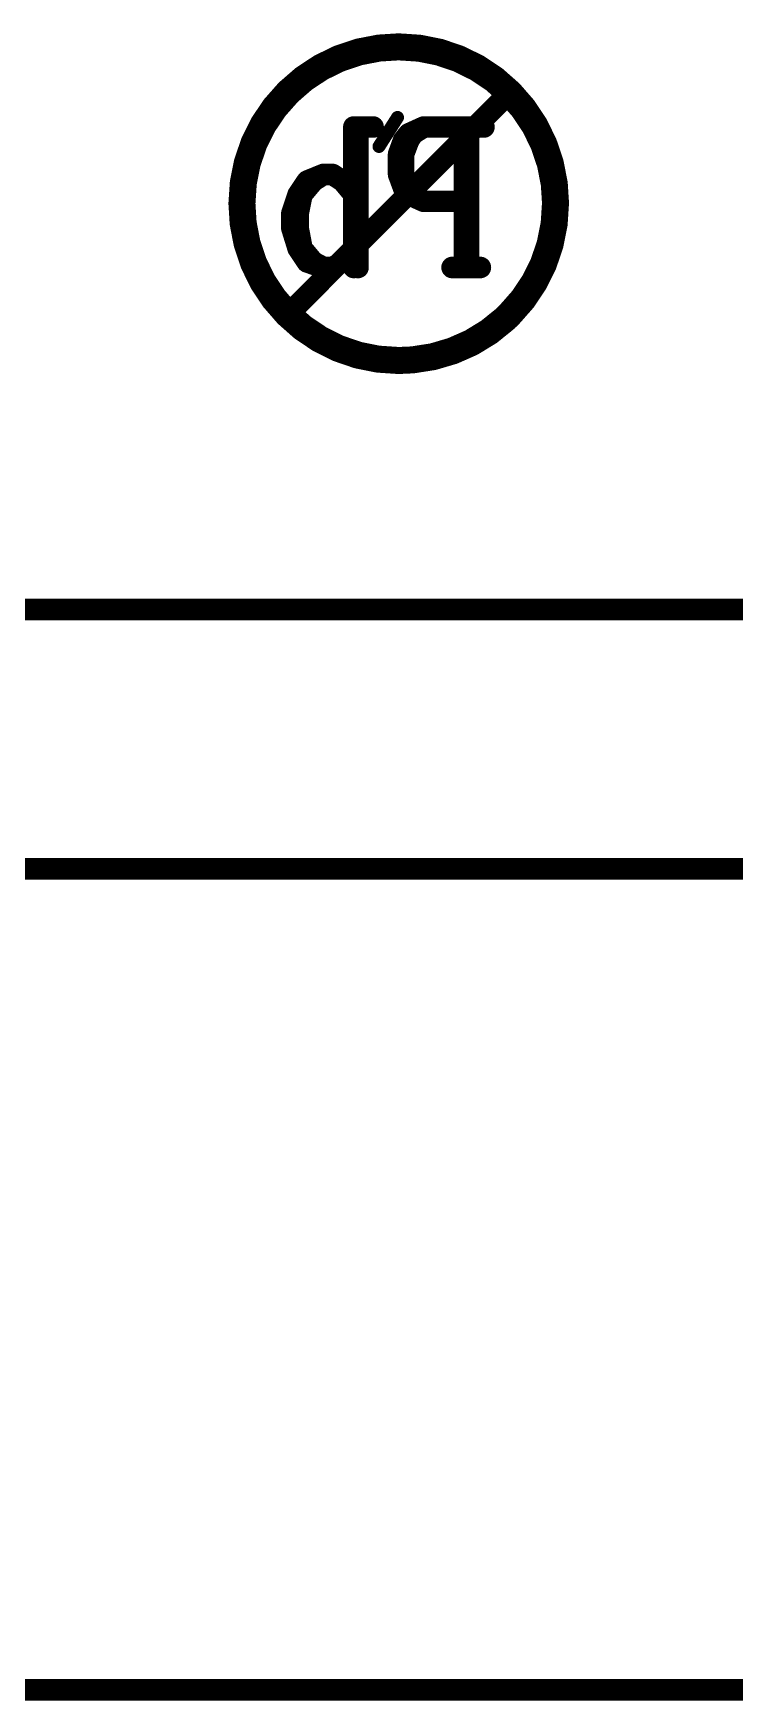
# Model space of a CAD drawing. Header units: inches. Extents: x -10 to 237, y -10 to 218.
# Drawn here: x 182.38 to 188.87, y -10.1 to 5.33 of the extents above; entities that cross this region are included whole.
import ezdxf

# ---------------------------------------------------------------- set-up
doc = ezdxf.new("R2010")
doc.units = ezdxf.units.IN
doc.header["$MEASUREMENT"] = 0
doc.layers.get('0').update_dxf_attribs({"color": 1})
doc.layers.add('3_GBS', color=52, linetype='Continuous')

# ---------------------------------------------------------------- blocks, each defined once
blk = doc.blocks.new('D78A7GBS3_1532X3_1532')
for points, const_width in [([(-0.36861, 1.4043), (-0.18152, 1.44035)], 0.25001), ([(-0.18152, 1.44035), (-0.00118, 1.4516)], 0.25001), ([(-0.00118, 1.4516), (0.18902, 1.43926)], 0.25001), ([(0.18902, 1.43926), (0.37599, 1.4021)], 0.25001), ([(-0.72066, 1.26062), (-0.54936, 1.34406)], 0.25001), ([(-0.54936, 1.34406), (-0.36861, 1.4043)], 0.25001), ([(0.37599, 1.4021), (0.55646, 1.34073)], 0.25001), ([(0.55646, 1.34073), (0.72735, 1.25627)], 0.25001), ([(-1.02327, 1.03034), (-0.87956, 1.15544)], 0.25001), ([(-0.87956, 1.15544), (-0.72066, 1.26062)], 0.25001), ([(0.72735, 1.25627), (0.88569, 1.15015)], 0.25001), ([(0.88569, 1.15015), (1.02874, 1.02419)], 0.25001), ([(-1.14936, 0.88749), (-1.02327, 1.03034)], 0.25001), ([(1.02491, 1.02739), (-1.0249, -1.0249)], 0.2), ([(1.02874, 1.02419), (1.15409, 0.88056)], 0.25001), ([(-1.25561, 0.72933), (-1.14936, 0.88749)], 0.25001), ([(1.15409, 0.88056), (1.2595, 0.72176)], 0.25001), ([(-1.34024, 0.55861), (-1.25561, 0.72933)], 0.25001), ([(-0.4153, 0.70989), (-0.4153, -0.59061)], 0.2), ([(-0.2375, 0.70989), (-0.4153, 0.70989)], 0.2), ([(-0.3772, 0.70989), (-0.3772, -0.59061)], 0.2), ([(0.2324, 0.70989), (0.0927, 0.64639)], 0.2), ([(0.2324, 0.70989), (0.1308, 0.64639)], 0.2), ([(0.78871, 0.70989), (0.2324, 0.70989)], 0.2), ([(0.60842, 0.70989), (0.60842, -0.59061)], 0.2), ([(0.64652, 0.70989), (0.64652, -0.59061)], 0.2), ([(1.2595, 0.72176), (1.34322, 0.55048)], 0.25001), ([(-1.40173, 0.37827), (-1.34024, 0.55861)], 0.25001), ([(0.04452, 0.58548), (-0.00118, 0.45848)], 0.2), ([(0.0927, 0.64639), (0.04452, 0.58548)], 0.2), ([(0.0927, 0.58548), (0.04452, 0.45848)], 0.2), ([(0.1308, 0.64639), (0.0927, 0.58548)], 0.2), ([(1.34322, 0.55048), (1.40375, 0.36974)], 0.25001), ([(-1.43907, 0.19143), (-1.40173, 0.37827)], 0.25001), ([(-0.00118, 0.45848), (-0.00118, 0.2705)], 0.2), ([(0.04452, 0.45848), (0.04452, 0.2705)], 0.2), ([(1.40375, 0.36974), (1.4401, 0.18262)], 0.25001), ([(-1.45159, 0.00128), (-1.43907, 0.19143)], 0.25001), ([(-0.8471, 0.20949), (-0.93089, 0.08511)], 0.2), ([(-0.79119, 0.20949), (-0.89528, 0.08511)], 0.2), ([(-0.69719, 0.2705), (-0.8471, 0.20949)], 0.2), ([(-0.69719, 0.2705), (-0.79119, 0.20949)], 0.2), ([(-0.61339, 0.2705), (-0.69719, 0.2705)], 0.2), ([(-0.51939, 0.20949), (-0.61339, 0.2705)], 0.2), ([(-0.4153, 0.08511), (-0.51939, 0.20949)], 0.2), ([(-0.00118, 0.2705), (0.04452, 0.14599)], 0.2), ([(0.04452, 0.2705), (0.0927, 0.14599)], 0.2), ([(-0.93089, 0.08511), (-0.98929, -0.09021)], 0.2), ([(-0.89528, 0.08511), (-0.93089, -0.09021)], 0.2), ([(0.04452, 0.14599), (0.0927, 0.08511)], 0.2), ([(0.0927, 0.14599), (0.1308, 0.08511)], 0.2), ([(0.0927, 0.08511), (0.2324, 0.02161)], 0.2), ([(0.1308, 0.08511), (0.2324, 0.02161)], 0.2), ([(1.4401, 0.18262), (1.4516, 0.00128)], 0.25001), ([(-1.44036, -0.18007), (-1.45159, 0.00128)], 0.25001), ([(-0.98929, -0.09021), (-0.98929, -0.22732)], 0.2), ([(-0.93089, -0.09021), (-0.93089, -0.22732)], 0.2), ([(0.2324, 0.02161), (0.60842, 0.02161)], 0.2), ([(1.45112, 0.00128), (1.4386, -0.18896)], 0.25001), ([(-1.40435, -0.36727), (-1.44036, -0.18007)], 0.25001), ([(-0.98929, -0.22732), (-0.93089, -0.4153)], 0.2), ([(-0.93089, -0.22732), (-0.89528, -0.4153)], 0.2), ([(1.4386, -0.18896), (1.40126, -0.37596)], 0.25001), ([(-1.3441, -0.54812), (-1.40435, -0.36727)], 0.25001), ([(1.40126, -0.37596), (1.33977, -0.55642)], 0.25001), ([(-1.26069, -0.71954), (-1.3441, -0.54812)], 0.25001), ([(-0.93089, -0.4153), (-0.8471, -0.53981)], 0.2), ([(-0.89528, -0.4153), (-0.79119, -0.53981)], 0.2), ([(-0.8471, -0.53981), (-0.69719, -0.59061)], 0.2), ([(-0.79119, -0.53981), (-0.69719, -0.59061)], 0.2), ([(-0.61339, -0.59061), (-0.51939, -0.53981)], 0.2), ([(-0.51939, -0.53981), (-0.4153, -0.4153)], 0.2), ([(1.33977, -0.55642), (1.25516, -0.72729)], 0.25001), ([(-1.15553, -0.87852), (-1.26069, -0.71954)], 0.25001), ([(-0.69719, -0.59061), (-0.61339, -0.59061)], 0.2), ([(0.75567, -0.59061), (0.494, -0.59061)], 0.2), ([(1.25516, -0.72729), (1.14889, -0.88561)], 0.25001), ([(-1.03043, -1.02239), (-1.15553, -0.87852)], 0.25001), ([(1.14889, -0.88561), (1.0228, -1.02863)], 0.25001), ([(-0.88758, -1.1486), (-1.03043, -1.02239)], 0.25001), ([(1.0228, -1.02863), (0.98432, -1.06551)], 0.25001), ([(-0.72942, -1.255), (-0.88758, -1.1486)], 0.25001), ([(0.83634, -1.18583), (0.67363, -1.28533)], 0.25001), ([(0.98462, -1.0659), (0.83634, -1.18583)], 0.25001), ([(-0.55868, -1.33976), (-0.72942, -1.255)], 0.25001), ([(-0.37829, -1.40143), (-0.55868, -1.33976)], 0.25001), ([(0.67363, -1.28533), (0.49931, -1.36264)], 0.25001), ([(-0.1914, -1.43892), (-0.37829, -1.40143)], 0.25001), ([(-0.00118, -1.4516), (-0.1914, -1.43892)], 0.25001), ([(0.12791, -1.44585), (-0.00118, -1.4516)], 0.25001), ([(0.31635, -1.41647), (0.12791, -1.44585)], 0.25001), ([(0.49931, -1.36264), (0.31635, -1.41647)], 0.25001)]:
    blk.add_lwpolyline(points, dxfattribs=dict(const_width=const_width))
for points, const_width in [([(-0.244022, 1.44035, 1), (-0.119017, 1.44035, 1), (-0.244022, 1.44035)], 0.125005), ([(-0.244022, 1.44035, 1), (-0.119017, 1.44035, 1), (-0.244022, 1.44035)], 0.125005), ([(-0.063683, 1.4516, 1), (0.061323, 1.4516, 1), (-0.063683, 1.4516)], 0.125005), ([(-0.063683, 1.4516, 1), (0.061323, 1.4516, 1), (-0.063683, 1.4516)], 0.125005), ([(0.126518, 1.43926, 1), (0.251522, 1.43926, 1), (0.126518, 1.43926)], 0.125005), ([(0.126518, 1.43926, 1), (0.251522, 1.43926, 1), (0.126518, 1.43926)], 0.125005), ([(-0.611862, 1.34406, 1), (-0.486857, 1.34406, 1), (-0.611862, 1.34406)], 0.125005), ([(-0.611862, 1.34406, 1), (-0.486857, 1.34406, 1), (-0.611862, 1.34406)], 0.125005), ([(-0.431113, 1.4043, 1), (-0.306107, 1.4043, 1), (-0.431113, 1.4043)], 0.125005), ([(-0.431113, 1.4043, 1), (-0.306107, 1.4043, 1), (-0.431113, 1.4043)], 0.125005), ([(0.313487, 1.4021, 1), (0.438493, 1.4021, 1), (0.313487, 1.4021)], 0.125005), ([(0.313487, 1.4021, 1), (0.438493, 1.4021, 1), (0.313487, 1.4021)], 0.125005), ([(0.493957, 1.34073, 1), (0.618962, 1.34073, 1), (0.493957, 1.34073)], 0.125005), ([(0.493957, 1.34073, 1), (0.618962, 1.34073, 1), (0.493957, 1.34073)], 0.125005), ([(-0.942063, 1.15544, 1), (-0.817057, 1.15544, 1), (-0.942063, 1.15544)], 0.125005), ([(-0.942063, 1.15544, 1), (-0.817057, 1.15544, 1), (-0.942063, 1.15544)], 0.125005), ([(-0.783162, 1.26062, 1), (-0.658157, 1.26062, 1), (-0.783162, 1.26062)], 0.125005), ([(-0.783162, 1.26062, 1), (-0.658157, 1.26062, 1), (-0.783162, 1.26062)], 0.125005), ([(0.664848, 1.25627, 1), (0.789853, 1.25627, 1), (0.664848, 1.25627)], 0.125005), ([(0.664848, 1.25627, 1), (0.789853, 1.25627, 1), (0.664848, 1.25627)], 0.125005), ([(0.823187, 1.15015, 1), (0.948192, 1.15015, 1), (0.823187, 1.15015)], 0.125005), ([(0.823187, 1.15015, 1), (0.948192, 1.15015, 1), (0.823187, 1.15015)], 0.125005), ([(-1.085772, 1.03034, 1), (-0.960767, 1.03034, 1), (-1.085772, 1.03034)], 0.125005), ([(-1.085772, 1.03034, 1), (-0.960767, 1.03034, 1), (-1.085772, 1.03034)], 0.125005), ([(0.966237, 1.02419, 1), (1.091242, 1.02419, 1), (0.966237, 1.02419)], 0.125005), ([(0.966237, 1.02419, 1), (1.091242, 1.02419, 1), (0.966237, 1.02419)], 0.125005), ([(0.97491, 1.02739, 1), (1.07491, 1.02739, 1), (0.97491, 1.02739)], 0.1), ([(-1.211862, 0.88749, 1), (-1.086858, 0.88749, 1), (-1.211862, 0.88749)], 0.125005), ([(-1.211862, 0.88749, 1), (-1.086858, 0.88749, 1), (-1.211862, 0.88749)], 0.125005), ([(1.091588, 0.88056, 1), (1.216593, 0.88056, 1), (1.091588, 0.88056)], 0.125005), ([(1.091588, 0.88056, 1), (1.216593, 0.88056, 1), (1.091588, 0.88056)], 0.125005), ([(-1.318112, 0.72933, 1), (-1.193108, 0.72933, 1), (-1.318112, 0.72933)], 0.125005), ([(-1.318112, 0.72933, 1), (-1.193108, 0.72933, 1), (-1.318112, 0.72933)], 0.125005), ([(-0.4653, 0.70989, 1), (-0.3653, 0.70989, 1), (-0.4653, 0.70989)], 0.1), ([(-0.4653, 0.70989, 1), (-0.3653, 0.70989, 1), (-0.4653, 0.70989)], 0.1), ([(-0.4272, 0.70989, 1), (-0.3272, 0.70989, 1), (-0.4272, 0.70989)], 0.1), ([(-0.2875, 0.70989, 1), (-0.1875, 0.70989, 1), (-0.2875, 0.70989)], 0.1), ([(0.1824, 0.70989, 1), (0.2824, 0.70989, 1), (0.1824, 0.70989)], 0.1), ([(0.1824, 0.70989, 1), (0.2824, 0.70989, 1), (0.1824, 0.70989)], 0.1), ([(0.1824, 0.70989, 1), (0.2824, 0.70989, 1), (0.1824, 0.70989)], 0.1), ([(0.55842, 0.70989, 1), (0.65842, 0.70989, 1), (0.55842, 0.70989)], 0.1), ([(0.59652, 0.70989, 1), (0.69652, 0.70989, 1), (0.59652, 0.70989)], 0.1), ([(0.73871, 0.70989, 1), (0.83871, 0.70989, 1), (0.73871, 0.70989)], 0.1), ([(1.196998, 0.72176, 1), (1.322003, 0.72176, 1), (1.196998, 0.72176)], 0.125005), ([(1.196998, 0.72176, 1), (1.322003, 0.72176, 1), (1.196998, 0.72176)], 0.125005), ([(-1.402743, 0.55861, 1), (-1.277738, 0.55861, 1), (-1.402743, 0.55861)], 0.125005), ([(-1.402743, 0.55861, 1), (-1.277738, 0.55861, 1), (-1.402743, 0.55861)], 0.125005), ([(-0.00548, 0.58548, 1), (0.09452, 0.58548, 1), (-0.00548, 0.58548)], 0.1), ([(-0.00548, 0.58548, 1), (0.09452, 0.58548, 1), (-0.00548, 0.58548)], 0.1), ([(0.0427, 0.64639, 1), (0.1427, 0.64639, 1), (0.0427, 0.64639)], 0.1), ([(0.0427, 0.64639, 1), (0.1427, 0.64639, 1), (0.0427, 0.64639)], 0.1), ([(0.0427, 0.58548, 1), (0.1427, 0.58548, 1), (0.0427, 0.58548)], 0.1), ([(0.0427, 0.58548, 1), (0.1427, 0.58548, 1), (0.0427, 0.58548)], 0.1), ([(0.0808, 0.64639, 1), (0.1808, 0.64639, 1), (0.0808, 0.64639)], 0.1), ([(0.0808, 0.64639, 1), (0.1808, 0.64639, 1), (0.0808, 0.64639)], 0.1), ([(1.280718, 0.55048, 1), (1.405723, 0.55048, 1), (1.280718, 0.55048)], 0.125005), ([(1.280718, 0.55048, 1), (1.405723, 0.55048, 1), (1.280718, 0.55048)], 0.125005), ([(-1.464232, 0.37827, 1), (-1.339228, 0.37827, 1), (-1.464232, 0.37827)], 0.125005), ([(-1.464232, 0.37827, 1), (-1.339228, 0.37827, 1), (-1.464232, 0.37827)], 0.125005), ([(-0.05118, 0.45848, 1), (0.04882, 0.45848, 1), (-0.05118, 0.45848)], 0.1), ([(-0.05118, 0.45848, 1), (0.04882, 0.45848, 1), (-0.05118, 0.45848)], 0.1), ([(-0.00548, 0.45848, 1), (0.09452, 0.45848, 1), (-0.00548, 0.45848)], 0.1), ([(-0.00548, 0.45848, 1), (0.09452, 0.45848, 1), (-0.00548, 0.45848)], 0.1), ([(1.341248, 0.36974, 1), (1.466253, 0.36974, 1), (1.341248, 0.36974)], 0.125005), ([(1.341248, 0.36974, 1), (1.466253, 0.36974, 1), (1.341248, 0.36974)], 0.125005), ([(-1.501573, 0.19143, 1), (-1.376568, 0.19143, 1), (-1.501573, 0.19143)], 0.125005), ([(-1.501573, 0.19143, 1), (-1.376568, 0.19143, 1), (-1.501573, 0.19143)], 0.125005), ([(-0.8971, 0.20949, 1), (-0.7971, 0.20949, 1), (-0.8971, 0.20949)], 0.1), ([(-0.8971, 0.20949, 1), (-0.7971, 0.20949, 1), (-0.8971, 0.20949)], 0.1), ([(-0.84119, 0.20949, 1), (-0.74119, 0.20949, 1), (-0.84119, 0.20949)], 0.1), ([(-0.84119, 0.20949, 1), (-0.74119, 0.20949, 1), (-0.84119, 0.20949)], 0.1), ([(-0.74719, 0.2705, 1), (-0.64719, 0.2705, 1), (-0.74719, 0.2705)], 0.1), ([(-0.74719, 0.2705, 1), (-0.64719, 0.2705, 1), (-0.74719, 0.2705)], 0.1), ([(-0.74719, 0.2705, 1), (-0.64719, 0.2705, 1), (-0.74719, 0.2705)], 0.1), ([(-0.66339, 0.2705, 1), (-0.56339, 0.2705, 1), (-0.66339, 0.2705)], 0.1), ([(-0.66339, 0.2705, 1), (-0.56339, 0.2705, 1), (-0.66339, 0.2705)], 0.1), ([(-0.56939, 0.20949, 1), (-0.46939, 0.20949, 1), (-0.56939, 0.20949)], 0.1), ([(-0.56939, 0.20949, 1), (-0.46939, 0.20949, 1), (-0.56939, 0.20949)], 0.1), ([(-0.05118, 0.2705, 1), (0.04882, 0.2705, 1), (-0.05118, 0.2705)], 0.1), ([(-0.05118, 0.2705, 1), (0.04882, 0.2705, 1), (-0.05118, 0.2705)], 0.1), ([(-0.00548, 0.2705, 1), (0.09452, 0.2705, 1), (-0.00548, 0.2705)], 0.1), ([(-0.00548, 0.2705, 1), (0.09452, 0.2705, 1), (-0.00548, 0.2705)], 0.1), ([(-0.98089, 0.08511, 1), (-0.88089, 0.08511, 1), (-0.98089, 0.08511)], 0.1), ([(-0.98089, 0.08511, 1), (-0.88089, 0.08511, 1), (-0.98089, 0.08511)], 0.1), ([(-0.94528, 0.08511, 1), (-0.84528, 0.08511, 1), (-0.94528, 0.08511)], 0.1), ([(-0.94528, 0.08511, 1), (-0.84528, 0.08511, 1), (-0.94528, 0.08511)], 0.1), ([(-0.4653, 0.08511, 1), (-0.3653, 0.08511, 1), (-0.4653, 0.08511)], 0.1), ([(-0.00548, 0.14599, 1), (0.09452, 0.14599, 1), (-0.00548, 0.14599)], 0.1), ([(-0.00548, 0.14599, 1), (0.09452, 0.14599, 1), (-0.00548, 0.14599)], 0.1), ([(0.0427, 0.14599, 1), (0.1427, 0.14599, 1), (0.0427, 0.14599)], 0.1), ([(0.0427, 0.14599, 1), (0.1427, 0.14599, 1), (0.0427, 0.14599)], 0.1), ([(0.0427, 0.08511, 1), (0.1427, 0.08511, 1), (0.0427, 0.08511)], 0.1), ([(0.0427, 0.08511, 1), (0.1427, 0.08511, 1), (0.0427, 0.08511)], 0.1), ([(0.0808, 0.08511, 1), (0.1808, 0.08511, 1), (0.0808, 0.08511)], 0.1), ([(0.0808, 0.08511, 1), (0.1808, 0.08511, 1), (0.0808, 0.08511)], 0.1), ([(1.377598, 0.18262, 1), (1.502602, 0.18262, 1), (1.377598, 0.18262)], 0.125005), ([(1.377598, 0.18262, 1), (1.502602, 0.18262, 1), (1.377598, 0.18262)], 0.125005), ([(-1.514092, 0.00128, 1), (-1.389088, 0.00128, 1), (-1.514092, 0.00128)], 0.125005), ([(-1.514092, 0.00128, 1), (-1.389088, 0.00128, 1), (-1.514092, 0.00128)], 0.125005), ([(-1.03929, -0.09021, 1), (-0.93929, -0.09021, 1), (-1.03929, -0.09021)], 0.1), ([(-1.03929, -0.09021, 1), (-0.93929, -0.09021, 1), (-1.03929, -0.09021)], 0.1), ([(-0.98089, -0.09021, 1), (-0.88089, -0.09021, 1), (-0.98089, -0.09021)], 0.1), ([(-0.98089, -0.09021, 1), (-0.88089, -0.09021, 1), (-0.98089, -0.09021)], 0.1), ([(0.1824, 0.02161, 1), (0.2824, 0.02161, 1), (0.1824, 0.02161)], 0.1), ([(0.1824, 0.02161, 1), (0.2824, 0.02161, 1), (0.1824, 0.02161)], 0.1), ([(0.1824, 0.02161, 1), (0.2824, 0.02161, 1), (0.1824, 0.02161)], 0.1), ([(0.55842, 0.02161, 1), (0.65842, 0.02161, 1), (0.55842, 0.02161)], 0.1), ([(1.388618, 0.00128, 1), (1.513622, 0.00128, 1), (1.388618, 0.00128)], 0.125005), ([(1.389098, 0.00128, 1), (1.514102, 0.00128, 1), (1.389098, 0.00128)], 0.125005), ([(-1.502863, -0.18007, 1), (-1.377858, -0.18007, 1), (-1.502863, -0.18007)], 0.125005), ([(-1.502863, -0.18007, 1), (-1.377858, -0.18007, 1), (-1.502863, -0.18007)], 0.125005), ([(-1.03929, -0.22732, 1), (-0.93929, -0.22732, 1), (-1.03929, -0.22732)], 0.1), ([(-1.03929, -0.22732, 1), (-0.93929, -0.22732, 1), (-1.03929, -0.22732)], 0.1), ([(-0.98089, -0.22732, 1), (-0.88089, -0.22732, 1), (-0.98089, -0.22732)], 0.1), ([(-0.98089, -0.22732, 1), (-0.88089, -0.22732, 1), (-0.98089, -0.22732)], 0.1), ([(1.376098, -0.18896, 1), (1.501103, -0.18896, 1), (1.376098, -0.18896)], 0.125005), ([(1.376098, -0.18896, 1), (1.501103, -0.18896, 1), (1.376098, -0.18896)], 0.125005), ([(-1.466852, -0.36727, 1), (-1.341848, -0.36727, 1), (-1.466852, -0.36727)], 0.125005), ([(-1.466852, -0.36727, 1), (-1.341848, -0.36727, 1), (-1.466852, -0.36727)], 0.125005), ([(1.338758, -0.37596, 1), (1.463762, -0.37596, 1), (1.338758, -0.37596)], 0.125005), ([(1.338758, -0.37596, 1), (1.463762, -0.37596, 1), (1.338758, -0.37596)], 0.125005), ([(-1.406603, -0.54812, 1), (-1.281598, -0.54812, 1), (-1.406603, -0.54812)], 0.125005), ([(-1.406603, -0.54812, 1), (-1.281598, -0.54812, 1), (-1.406603, -0.54812)], 0.125005), ([(-0.98089, -0.4153, 1), (-0.88089, -0.4153, 1), (-0.98089, -0.4153)], 0.1), ([(-0.98089, -0.4153, 1), (-0.88089, -0.4153, 1), (-0.98089, -0.4153)], 0.1), ([(-0.94528, -0.4153, 1), (-0.84528, -0.4153, 1), (-0.94528, -0.4153)], 0.1), ([(-0.94528, -0.4153, 1), (-0.84528, -0.4153, 1), (-0.94528, -0.4153)], 0.1), ([(-0.8971, -0.53981, 1), (-0.7971, -0.53981, 1), (-0.8971, -0.53981)], 0.1), ([(-0.8971, -0.53981, 1), (-0.7971, -0.53981, 1), (-0.8971, -0.53981)], 0.1), ([(-0.84119, -0.53981, 1), (-0.74119, -0.53981, 1), (-0.84119, -0.53981)], 0.1), ([(-0.84119, -0.53981, 1), (-0.74119, -0.53981, 1), (-0.84119, -0.53981)], 0.1), ([(-0.56939, -0.53981, 1), (-0.46939, -0.53981, 1), (-0.56939, -0.53981)], 0.1), ([(-0.56939, -0.53981, 1), (-0.46939, -0.53981, 1), (-0.56939, -0.53981)], 0.1), ([(-0.4653, -0.4153, 1), (-0.3653, -0.4153, 1), (-0.4653, -0.4153)], 0.1), ([(1.277268, -0.55642, 1), (1.402272, -0.55642, 1), (1.277268, -0.55642)], 0.125005), ([(1.277268, -0.55642, 1), (1.402272, -0.55642, 1), (1.277268, -0.55642)], 0.125005), ([(-1.323193, -0.71954, 1), (-1.198188, -0.71954, 1), (-1.323193, -0.71954)], 0.125005), ([(-1.323193, -0.71954, 1), (-1.198188, -0.71954, 1), (-1.323193, -0.71954)], 0.125005), ([(-0.74719, -0.59061, 1), (-0.64719, -0.59061, 1), (-0.74719, -0.59061)], 0.1), ([(-0.74719, -0.59061, 1), (-0.64719, -0.59061, 1), (-0.74719, -0.59061)], 0.1), ([(-0.74719, -0.59061, 1), (-0.64719, -0.59061, 1), (-0.74719, -0.59061)], 0.1), ([(-0.66339, -0.59061, 1), (-0.56339, -0.59061, 1), (-0.66339, -0.59061)], 0.1), ([(-0.66339, -0.59061, 1), (-0.56339, -0.59061, 1), (-0.66339, -0.59061)], 0.1), ([(-0.4653, -0.59061, 1), (-0.3653, -0.59061, 1), (-0.4653, -0.59061)], 0.1), ([(-0.4272, -0.59061, 1), (-0.3272, -0.59061, 1), (-0.4272, -0.59061)], 0.1), ([(0.444, -0.59061, 1), (0.544, -0.59061, 1), (0.444, -0.59061)], 0.1), ([(0.55842, -0.59061, 1), (0.65842, -0.59061, 1), (0.55842, -0.59061)], 0.1), ([(0.59652, -0.59061, 1), (0.69652, -0.59061, 1), (0.59652, -0.59061)], 0.1), ([(0.70567, -0.59061, 1), (0.80567, -0.59061, 1), (0.70567, -0.59061)], 0.1), ([(1.192658, -0.72729, 1), (1.317663, -0.72729, 1), (1.192658, -0.72729)], 0.125005), ([(1.192658, -0.72729, 1), (1.317663, -0.72729, 1), (1.192658, -0.72729)], 0.125005), ([(-1.218032, -0.87852, 1), (-1.093028, -0.87852, 1), (-1.218032, -0.87852)], 0.125005), ([(-1.218032, -0.87852, 1), (-1.093028, -0.87852, 1), (-1.218032, -0.87852)], 0.125005), ([(1.086388, -0.88561, 1), (1.211392, -0.88561, 1), (1.086388, -0.88561)], 0.125005), ([(1.086388, -0.88561, 1), (1.211392, -0.88561, 1), (1.086388, -0.88561)], 0.125005), ([(-1.092932, -1.02239, 1), (-0.967927, -1.02239, 1), (-1.092932, -1.02239)], 0.125005), ([(-1.092932, -1.02239, 1), (-0.967927, -1.02239, 1), (-1.092932, -1.02239)], 0.125005), ([(-1.0749, -1.0249, 1), (-0.9749, -1.0249, 1), (-1.0749, -1.0249)], 0.1), ([(0.960297, -1.02863, 1), (1.085302, -1.02863, 1), (0.960297, -1.02863)], 0.125005), ([(0.960297, -1.02863, 1), (1.085302, -1.02863, 1), (0.960297, -1.02863)], 0.125005), ([(-0.950083, -1.1486, 1), (-0.825078, -1.1486, 1), (-0.950083, -1.1486)], 0.125005), ([(-0.950083, -1.1486, 1), (-0.825078, -1.1486, 1), (-0.950083, -1.1486)], 0.125005), ([(0.773837, -1.18583, 1), (0.898842, -1.18583, 1), (0.773837, -1.18583)], 0.125005), ([(0.773837, -1.18583, 1), (0.898842, -1.18583, 1), (0.773837, -1.18583)], 0.125005), ([(0.921817, -1.06551, 1), (1.046823, -1.06551, 1), (0.921817, -1.06551)], 0.125005), ([(0.922118, -1.0659, 1), (1.047123, -1.0659, 1), (0.922118, -1.0659)], 0.125005), ([(-0.791922, -1.255, 1), (-0.666917, -1.255, 1), (-0.791922, -1.255)], 0.125005), ([(-0.791922, -1.255, 1), (-0.666917, -1.255, 1), (-0.791922, -1.255)], 0.125005), ([(-0.621182, -1.33976, 1), (-0.496177, -1.33976, 1), (-0.621182, -1.33976)], 0.125005), ([(-0.621182, -1.33976, 1), (-0.496177, -1.33976, 1), (-0.621182, -1.33976)], 0.125005), ([(0.611127, -1.28533, 1), (0.736132, -1.28533, 1), (0.611127, -1.28533)], 0.125005), ([(0.611127, -1.28533, 1), (0.736132, -1.28533, 1), (0.611127, -1.28533)], 0.125005), ([(-0.440793, -1.40143, 1), (-0.315788, -1.40143, 1), (-0.440793, -1.40143)], 0.125005), ([(-0.440793, -1.40143, 1), (-0.315788, -1.40143, 1), (-0.440793, -1.40143)], 0.125005), ([(-0.253902, -1.43892, 1), (-0.128898, -1.43892, 1), (-0.253902, -1.43892)], 0.125005), ([(-0.253902, -1.43892, 1), (-0.128898, -1.43892, 1), (-0.253902, -1.43892)], 0.125005), ([(-0.063683, -1.4516, 1), (0.061323, -1.4516, 1), (-0.063683, -1.4516)], 0.125005), ([(-0.063683, -1.4516, 1), (0.061323, -1.4516, 1), (-0.063683, -1.4516)], 0.125005), ([(0.065407, -1.44585, 1), (0.190412, -1.44585, 1), (0.065407, -1.44585)], 0.125005), ([(0.065407, -1.44585, 1), (0.190412, -1.44585, 1), (0.065407, -1.44585)], 0.125005), ([(0.253848, -1.41647, 1), (0.378853, -1.41647, 1), (0.253848, -1.41647)], 0.125005), ([(0.253848, -1.41647, 1), (0.378853, -1.41647, 1), (0.253848, -1.41647)], 0.125005), ([(0.436807, -1.36264, 1), (0.561812, -1.36264, 1), (0.436807, -1.36264)], 0.125005), ([(0.436807, -1.36264, 1), (0.561812, -1.36264, 1), (0.436807, -1.36264)], 0.125005)]:
    blk.add_lwpolyline(points, format="xyb", close=True, dxfattribs=dict(const_width=const_width))

msp = doc.modelspace()

# ---------------------------------------------------------------- linework, layer by layer
at = {"layer": '3_GBS'}
for points, const_width in [([(185.57814, 4.28523), (185.74979, 4.55432)], 0.11999), ([(227.18954, 0), (114.79477, 0)], 0.2), ([(132.77474, -2.4), (202.2046, -2.4)], 0.2), ([(-5.99999, -9.99998), (233.19953, -9.99998)], 0.2)]:
    msp.add_lwpolyline(points, dxfattribs=dict(at, const_width=const_width))
at = {"layer": '3_GBS', "const_width": 0.059995}
for points in [[(185.719792, 4.55432, 1), (185.779788, 4.55432, 1), (185.719792, 4.55432)], [(185.719792, 4.55432, 1), (185.779788, 4.55432, 1), (185.719792, 4.55432)], [(185.548142, 4.28523, 1), (185.608138, 4.28523, 1), (185.548142, 4.28523)]]:
    msp.add_lwpolyline(points, format="xyb", close=True, dxfattribs=at)

# ---------------------------------------------------------------- block references
at = {"layer": '3_GBS'}
msp.add_blockref('D78A7GBS3_1532X3_1532', (185.76103, 3.75598), dxfattribs=at)

doc.saveas('drawing.dxf')
